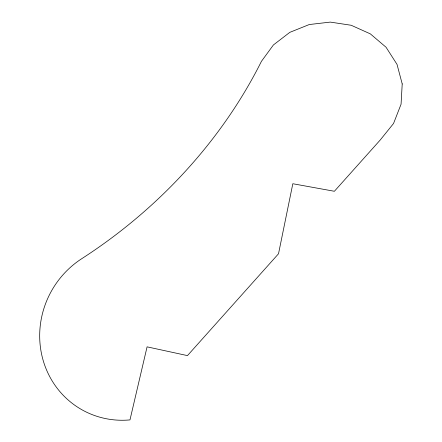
<?xml version="1.0" encoding="UTF-8"?>
<svg xmlns="http://www.w3.org/2000/svg" width="442" height="442" viewBox="0 0 442 442"><rect width="100%" height="100%" fill="white"/><g stroke="black" fill="none" stroke-linecap="round" stroke-linejoin="round"><path stroke-width="0.66" d="M402.214 83.941L401.06 104.229L393.546 123.489L380.247 139.981L334.384 191.275L292.819 183.734L278.515 253.769L187.458 355.611L147.081 346.848L129.976 419.9A88.754 84.847 -60.4 0 1 43.272 360.805A88.754 84.847 -60.4 0 1 82.245 258.366A443.348 366.805 -33 0 0 261.454 61.311L273.427 44.94L289.808 32.354L309.273 24.537L330.296 22.1L351.202 25.271L370.319 33.857L386.048 47.239L397.026 64.394L402.214 83.941"/></g></svg>
